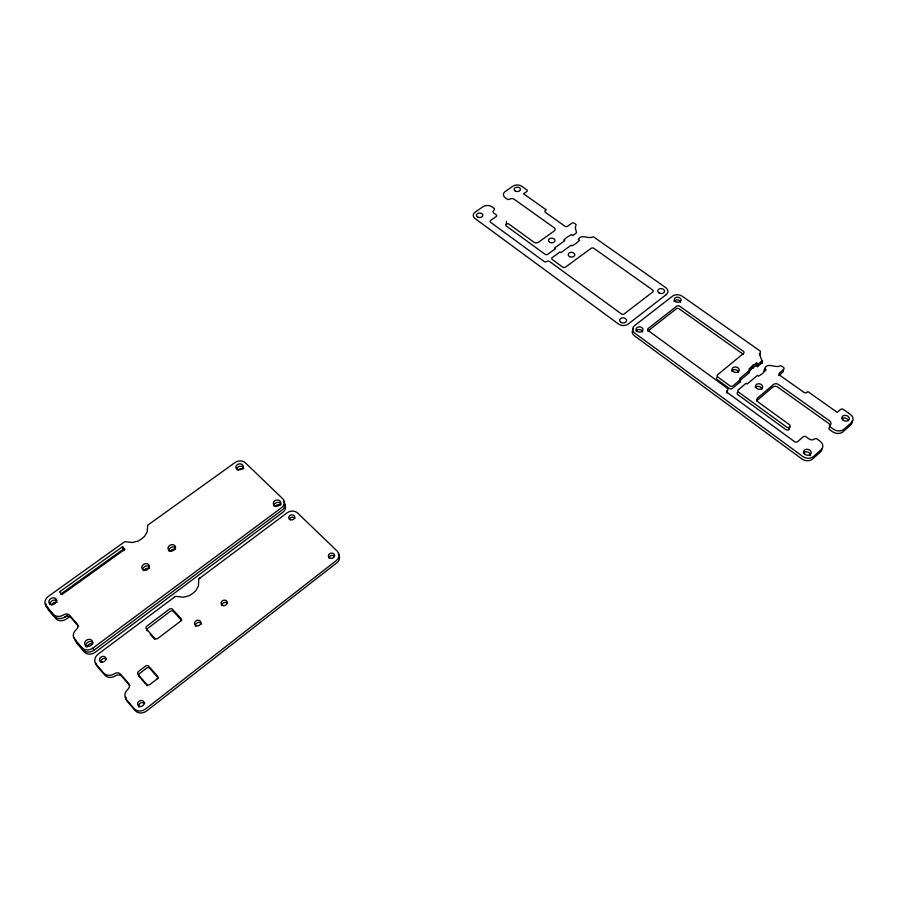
<?xml version="1.0" encoding="UTF-8"?>
<svg xmlns="http://www.w3.org/2000/svg" width="898" height="898" viewBox="0 0 898 898"><rect width="100%" height="100%" fill="white"/><g stroke="black" fill="none" stroke-linecap="round" stroke-linejoin="round"><path stroke-width="1.35" d="M506.371 224.118L506.349 224.141A1.886 1.347 -0.4 0 1 509.02 224.13L533.917 242.224A3.199 2.301 0.7 0 0 538.441 242.247L554.189 230.977A3.188 2.279 1.2 0 0 554.156 227.755L514.105 199.21A3.121 2.189 -0.4 0 0 509.75 199.154A1.841 1.291 -0.5 0 1 507.19 199.12L505.181 197.683A6.308 4.423 -0.5 0 1 505.305 191.431L512.87 186.234A6.297 4.4 -0.2 0 1 521.749 186.256L526.744 189.781A1.83 1.28 0 0 1 526.744 191.588L523.556 193.788L546.321 209.885L545.412 210.525A1.863 1.313 0.9 0 0 545.423 212.377L564.977 226.229A1.875 1.336 1.7 0 0 567.637 226.24L571.734 223.299A1.875 1.336 1.9 0 1 574.383 223.31L574.989 223.737A13.122 9.373 1.7 0 1 575.775 224.343A1.145 0.819 1.9 0 1 576.033 225.061C574.249 227.531 576.729 231.763 576.516 232.84L572.801 235.523L571.442 234.558L566.447 237.644L563.865 240.024L564.775 240.675L554.594 248.028L555.503 248.679L547.769 254.269A1.908 1.381 1.1 0 1 545.064 254.257L506.315 226.027A1.886 1.347 -0.4 0 1 506.349 224.118L506.416 221.402M759.607 355.137L759.73 354.429A1.268 0.943 10.5 0 0 759.371 353.599L759.259 353.498M717.008 377.362A2.099 1.583 9.7 0 0 717.233 379.63L729.344 388.441A2.11 1.605 10.3 0 0 732.297 388.486L740.098 381.964L740.749 379.383L739.671 378.608L749.953 370.043L748.887 369.28L753.231 364.992L752.984 367.911L753.231 364.992M740.098 381.964L739.032 381.201L749.291 372.636L749.953 370.043M749.213 371.054L751.188 369.415L751.862 366.811M755.847 365.52L756.543 362.915L758.136 364.049L757.452 366.653L755.847 365.52L752.984 367.911M757.452 366.653L761.19 363.533L761.886 360.929C761.975 359.582 758.799 354.878 760.426 351.814A1.268 0.943 10.5 0 0 760.056 350.972L682.199 296.205A6.87 5.04 6.5 0 0 672.546 296.127L634.415 325.761A6.948 5.208 5.6 0 0 634.83 333.158L802.722 456.442A7.667 5.882 15 0 0 813.364 456.599L821.243 449.561A7.644 5.837 15 0 0 819.953 441.109L817.27 439.167A2.223 1.684 14.9 0 0 814.239 439.1A3.738 2.851 14.6 0 1 809.109 438.976L806.202 436.866A2.211 1.684 14.4 0 0 803.138 436.821L797.604 441.693A2.211 1.695 14.2 0 1 794.539 441.659L727.672 392.796A2.122 1.616 10.4 0 1 727.425 390.484L727.459 390.462A2.122 1.616 10.2 0 0 727.212 388.161L648.311 330.655A2.021 1.515 6 0 1 648.176 328.5L676.778 306.128A2.009 1.482 6.7 0 1 679.606 306.151L743.252 351.197A2.077 1.549 9.9 0 1 743.51 353.419L717.603 374.769A2.099 1.594 9.6 0 0 717.828 377.037L729.973 385.859A2.11 1.605 10.3 0 0 732.925 385.904L740.749 379.383M761.19 363.533L762.38 360.929M761.684 363.544L762.582 360.772M763.861 371.211L764.58 368.607C767.902 361.737 774.682 368.595 780.384 365.845A1.291 0.954 11.6 0 1 781.518 366.047L783.28 367.226A2.11 1.571 11.6 0 1 783.584 369.482L779.453 372.984A2.122 1.583 11.8 0 0 779.756 375.252L803.935 392.347A2.155 1.605 13 0 0 806.92 392.381L807.841 391.595L837.262 412.362L840.483 409.51A2.189 1.639 14.7 0 1 843.514 409.555L850.17 414.236A7.577 5.657 15.1 0 1 851.573 422.453L843.907 429.311A7.588 5.702 15.1 0 1 833.389 429.165L830.706 427.246A2.211 1.661 14.9 0 1 830.28 424.877A3.727 2.806 14.7 0 0 829.584 420.87L778.544 384.557A3.614 2.716 11.9 0 0 773.515 384.501L757.586 398.005A3.626 2.75 11.7 0 0 758.069 401.956L789.364 424.653A2.211 1.684 13.5 0 1 789.69 427.089L788.893 429.592L789.69 427.055A2.211 1.684 13.5 0 1 786.614 427.044L738.549 392.1A2.122 1.616 10.8 0 1 738.291 389.799L746.115 383.244L747.192 384.018L757.474 375.398L758.541 376.172L761.953 373.983L766.185 369.751L764.58 368.607M199.199 578.604L287.079 512.825A7.532 6.23 -13.1 0 1 297.564 513.005L337.322 551.237A7.678 6.511 -11.7 0 1 336.402 560.509L145.611 708.971A8.475 7.184 -30 0 1 134.184 708.679L126.292 699.475A8.441 7.117 -29.6 0 1 127.797 689.361A4.894 4.097 -29.4 0 0 128.661 683.513L120.568 674.151A4.872 4.063 -29 0 0 114.36 673.769A8.34 6.915 -28.7 0 1 103.708 673.107L96.097 664.228A8.307 6.858 -28.4 0 1 98.23 654.036L175.076 596.631A1.403 1.167 -22.4 0 1 176.311 596.418L183.54 597.204L189.164 595.7A26.255 21.619 -21.3 0 0 195.786 590.727L198.391 586.068L198.75 579.637A1.392 1.156 -20.4 0 1 199.199 578.604A15.962 13.324 -20.3 0 1 200.265 577.74M778.701 375.589L782.832 372.098A2.11 1.571 11.7 0 0 783.123 370.481M753.669 365.306L756.543 362.915M752.558 367.608L751.188 369.415M758.136 364.049L761.886 360.929M647.784 331.137L676.317 308.789A1.998 1.47 6.7 0 1 679.135 308.811L742.601 353.823A2.077 1.549 9.9 0 1 743.095 354.306M46.146 605.937L53.308 614.299A8.127 6.488 -27 0 0 63.612 614.894A4.748 3.805 -27.3 0 1 69.617 615.253L77.228 624.065A4.759 3.85 -27.5 0 1 76.251 629.565A8.217 6.668 -27.7 0 0 74.568 639.095L81.976 647.75A8.25 6.735 -27.9 0 0 93.033 648.008L281.646 507.583A7.487 6.129 -13.5 0 0 282.791 498.805L245.244 462.695A7.352 5.859 -14.4 0 0 235.063 462.537L148.204 524.859A1.358 1.089 -20.3 0 0 147.676 525.891L147.171 531.964L144.533 536.375A25.615 20.317 -21.1 0 1 137.989 541.09L132.5 542.515L125.518 541.786A1.369 1.1 -21.9 0 0 124.317 541.999L48.447 596.317A8.093 6.432 -26.8 0 0 46.146 605.937L54.565 616.466A8.104 6.477 -27.1 0 0 65.374 616.702L67.35 615.276M74.455 637.849A8.194 6.656 -27.8 0 0 75.769 641.228L83.166 649.871A8.228 6.724 -28 0 0 94.189 650.13L282.219 509.941A7.465 6.118 -13.6 0 0 284.105 502.061M122.498 546.702L59.571 591.894L61.917 594.588L124.889 549.284L122.498 546.702L123.52 549.004L60.795 594.106M748.225 371.884L749.291 372.636M761.874 363.376L761.145 362.579M124.418 549.969L122.846 548.274A2.245 1.796 -22.1 0 1 122.566 547.847M181.823 620.63L173.426 611.516A2.324 1.931 -23.3 0 0 170.283 611.336L147.901 628.252A2.346 1.953 -25.2 0 0 147.149 630.834M150.134 634.224L154.782 639.387M158.407 678.17L149.697 668.292A2.402 2.021 -27.5 0 0 146.453 668.213L139.605 673.455A2.413 2.032 -28.1 0 0 139.044 676.452M139.583 677.07L140.122 677.698M141.21 678.933L144.466 682.66M145.005 683.277L145.543 683.906M146.632 685.152L147.182 685.78M129.739 685.567L121.657 676.228A4.86 4.052 -29.1 0 0 115.472 675.835A8.318 6.903 -28.8 0 1 104.853 675.173L97.253 666.316A8.284 6.836 -28.5 0 1 95.929 663.353M81.976 647.75L83.166 649.871M93.033 648.008L94.189 650.13M726.92 391.023A2.11 1.605 10.2 0 1 726.942 392.954M632.686 330.004A6.937 5.208 5.6 0 0 634.459 335.796L801.869 458.945A7.644 5.871 15 0 0 812.488 459.091L820.345 452.064A7.622 5.826 15 0 0 821.951 448.484M633.281 329.128A6.937 5.208 5.6 0 1 633.651 328.747M737.651 392.37A2.122 1.616 10.8 0 0 737.898 394.682L785.829 429.581A2.211 1.684 13.5 0 0 788.848 427.437M756.52 400.957A3.626 2.75 11.8 0 1 756.891 400.575L772.774 387.094A3.603 2.705 12 0 1 777.791 387.15L828.674 423.418A3.715 2.806 14.7 0 1 829.37 427.414A2.2 1.661 15 0 0 829.786 429.783L832.468 431.702A7.577 5.702 15.1 0 0 842.953 431.837L850.608 425.001A7.554 5.657 15.1 0 0 852.067 420.915M673.994 301.38A3.424 2.514 6.6 0 1 677.519 299.921A3.424 2.514 6.6 0 1 680.572 302.177M636.053 330.846A3.469 2.604 5.6 0 1 639.69 329.588A3.469 2.604 5.6 0 1 642.564 331.901M731.612 371.2A3.603 2.705 10.1 0 1 735.238 369.628A3.603 2.705 10.1 0 1 738.504 372.075M755.184 387.509A3.648 2.75 11.4 0 1 759.091 386.477A3.648 2.75 11.4 0 1 761.942 389.171M803.239 453.019A3.817 2.941 15 0 1 807.83 452.087A3.817 2.941 15 0 1 810.265 455.724M841.965 418.558A3.772 2.829 15.1 0 1 845.635 418.154A3.772 2.829 15.1 0 1 848.307 420.567M47.414 608.126A8.071 6.421 -26.9 0 1 46.314 605.982M46.202 605.331A8.071 6.421 -26.9 0 1 46.213 603.972M173.931 597.428A16.175 13.504 -22.5 0 1 175.076 596.631M338.872 555.009A7.655 6.499 -11.7 0 1 336.829 562.799L146.643 710.969A8.452 7.173 -30.1 0 1 135.25 710.677L127.381 701.495A8.419 7.105 -29.7 0 1 125.933 697.185M338.164 553.976A7.655 6.499 -11.7 0 1 338.546 554.47M221.817 605.589A3.188 2.694 -20.3 0 1 227.598 603.377M195.517 626.276A3.233 2.728 -22.8 0 1 197.751 622.617A3.233 2.728 -22.8 0 1 201.635 624.177M100.666 662.163A3.345 2.761 -28.5 0 1 102.597 658.896A3.345 2.761 -28.5 0 1 106.346 659.166M289.369 519.392A3.031 2.514 -13.1 0 1 294.959 518.314M328.87 557.995A3.087 2.627 -11.7 0 1 334.449 556.412M138.932 707.153A3.412 2.896 -30.1 0 1 138.73 706.625M138.662 706.344A3.412 2.896 -30.1 0 1 144.769 703.617M283.364 501.185A7.465 6.118 -13.6 0 1 283.757 501.6M78.62 626.478A4.748 3.839 -27.6 0 0 78.418 626.22L70.819 617.42A4.726 3.805 -27.3 0 0 64.836 617.072M142.771 569.77A3.906 3.177 -22.2 0 1 145.184 566.324A3.906 3.177 -22.2 0 1 149.472 566.694M168.914 551.024A3.861 3.132 -20.3 0 1 171.058 547.387A3.861 3.132 -20.3 0 1 175.48 547.679M273.912 506.045A3.727 3.053 -13.5 0 1 276.876 502.498A3.727 3.053 -13.5 0 1 281.13 504.294M236.578 469.194A3.671 2.93 -14.4 0 1 240.069 466.298A3.671 2.93 -14.4 0 1 243.74 468.397M50.131 604.702A4.03 3.21 -26.9 0 1 52.297 600.672A4.03 3.21 -26.9 0 1 56.978 600.874M86.118 646.908A4.108 3.356 -28 0 1 87.847 642.205A4.108 3.356 -28 0 1 93.033 642.541M75.645 639.769A8.172 6.645 -27.8 0 0 76.97 643.35L84.345 651.97A8.205 6.713 -28.1 0 0 95.334 652.229L282.791 512.298A7.442 6.106 -13.6 0 0 285.216 505.484M284.318 503.969A7.442 6.106 -13.6 0 1 284.969 504.934M237.925 470.159A3.659 2.919 -14.5 0 1 242.976 469.082M275.17 506.27A3.727 3.053 -13.6 0 1 280.311 505.159M170.16 551.35A3.85 3.132 -20.4 0 1 175.537 549.464M87.039 646.998A4.097 3.356 -28.1 0 1 92.797 643.754M123.857 550.553A2.245 1.796 -22.1 0 1 123.497 549.217M47.459 607.519A8.048 6.409 -27 0 0 48.672 610.303L55.799 618.632A8.082 6.466 -27.2 0 0 66.587 618.868L69.539 616.724A2.346 1.886 -27.1 0 0 69.853 616.455M144.006 570.679A3.895 3.177 -22.3 0 1 149.607 568.445M51.624 604.837A4.019 3.199 -27 0 1 57.068 602.412M666.193 294.634L628.151 324.088A6.87 5.141 4.8 0 1 618.43 323.998L475.008 218.495A6.376 4.524 -1.5 0 1 475.244 212.085L482.989 206.764A6.365 4.501 -1.2 0 1 491.958 206.809L493.956 208.257A1.852 1.302 -1 0 1 493.945 210.076A3.132 2.223 -0.9 0 0 493.934 213.174L496.123 214.768A1.852 1.313 -0.9 0 1 496.078 216.631L490.634 220.414A1.863 1.325 -1 0 0 490.589 222.3L544.143 261.498A1.942 1.414 1.2 0 0 546.882 261.486A1.919 1.392 1.3 0 1 549.598 261.509L621.382 313.918A1.987 1.482 4.7 0 0 624.189 313.941L652.7 292.018A1.976 1.448 5.4 0 0 652.565 289.964L593.847 248.331A1.908 1.381 2.8 0 0 591.153 248.319L565.471 267.144A1.919 1.403 1.9 0 1 562.743 267.121L552.315 259.533A1.908 1.392 1.4 0 1 552.292 257.569L560.026 251.956L560.936 252.607L571.117 245.21L572.026 245.861L575.337 243.987L579.603 240.361L578.245 239.384C581.68 233.547 587.685 239.317 592.927 236.96A1.156 0.831 2.7 0 1 593.948 237.128A13.268 9.53 2.5 0 1 594.824 237.701L665.665 287.573A6.791 4.973 5.8 0 1 666.193 294.634M156.881 679.124L149.988 684.433A2.436 2.054 -28.3 0 1 146.711 684.355L138 674.387A2.425 2.032 -28 0 1 138.573 671.378L145.442 666.136A2.413 2.032 -27.5 0 1 148.698 666.215L157.419 676.104A2.425 2.054 -27.8 0 1 156.881 679.124M180.442 621.315L157.947 638.355A2.368 1.976 -25.3 0 1 154.725 638.276L146.363 628.97A2.357 1.953 -25.1 0 1 146.902 626.097L169.363 609.147A2.335 1.942 -23.3 0 1 172.517 609.315L180.936 618.453A2.335 1.953 -23.4 0 1 180.442 621.315M659.031 292.905A3.401 2.481 5.8 0 0 664.498 291.592A3.401 2.481 5.8 0 0 659.907 288.685A3.401 2.481 5.8 0 0 659.031 292.905M621.203 322.461A3.435 2.571 4.8 0 0 626.535 320.687A3.435 2.571 4.8 0 0 621.596 318.027A3.435 2.571 4.8 0 0 621.203 322.461M569.635 256.626A3.289 2.38 2.1 0 0 574.787 254.965A3.289 2.38 2.1 0 0 570.129 252.529A3.289 2.38 2.1 0 0 569.635 256.626M549.845 242.359A3.255 2.346 1.2 0 0 554.964 240.72A3.255 2.346 1.2 0 0 550.373 238.329A3.255 2.346 1.2 0 0 549.845 242.359M477.983 217.26A3.188 2.267 -1.5 0 0 482.821 215.318A3.188 2.267 -1.5 0 0 478.106 213.342A3.188 2.267 -1.5 0 0 477.983 217.26M515.677 191.252A3.143 2.2 -0.2 0 0 520.425 189.355A3.143 2.2 -0.2 0 0 515.721 187.446A3.143 2.2 -0.2 0 0 515.677 191.252M675.543 301.616A3.435 2.514 6.5 0 0 681.054 300.291A3.435 2.514 6.5 0 0 676.396 297.328A3.435 2.514 6.5 0 0 675.543 301.616M637.333 331.429A3.48 2.604 5.6 0 0 642.946 330.071A3.48 2.604 5.6 0 0 638.287 327.007A3.48 2.604 5.6 0 0 637.333 331.429M733.195 371.548A3.603 2.716 10.1 0 0 739.133 370.593A3.603 2.716 10.1 0 0 734.564 367.035A3.603 2.716 10.1 0 0 733.195 371.548M804.675 454.018A3.828 2.941 15 0 0 811.051 453.501A3.828 2.941 15 0 0 806.561 449.269A3.828 2.941 15 0 0 804.675 454.018M756.61 388.407A3.659 2.761 11.3 0 0 762.593 387.431A3.659 2.761 11.3 0 0 757.934 383.805A3.659 2.761 11.3 0 0 756.61 388.407M842.964 419.972A3.783 2.829 15.1 0 0 849.227 419.467A3.783 2.829 15.1 0 0 844.726 415.381A3.783 2.829 15.1 0 0 842.964 419.972M223.411 605.622A3.199 2.705 -20.3 0 0 227.216 601.84A3.199 2.705 -20.3 0 0 221.929 601.189A3.199 2.705 -20.3 0 0 223.411 605.622M196.909 625.85A3.244 2.739 -22.7 0 0 200.793 622A3.244 2.739 -22.7 0 0 195.483 621.326A3.244 2.739 -22.7 0 0 196.909 625.85M102.383 662.163A3.356 2.773 -28.4 0 0 105.683 657.673A3.356 2.773 -28.4 0 0 100.116 657.942A3.356 2.773 -28.4 0 0 102.383 662.163M290.537 519.762A3.042 2.514 -13.1 0 0 294.769 516.889A3.042 2.514 -13.1 0 0 289.998 515.43A3.042 2.514 -13.1 0 0 290.537 519.762M330.273 558.264A3.098 2.627 -11.7 0 0 334.539 555.278A3.098 2.627 -11.7 0 0 329.633 553.752A3.098 2.627 -11.7 0 0 330.273 558.264M140.582 706.524A3.424 2.896 -30 0 0 143.871 701.843A3.424 2.896 -30 0 0 138.18 702.113A3.424 2.896 -30 0 0 140.582 706.524M144.544 570.185A3.918 3.177 -22.2 0 0 149.326 565.673A3.918 3.177 -22.2 0 0 142.962 564.898A3.918 3.177 -22.2 0 0 144.544 570.185M170.743 551.024A3.873 3.143 -20.3 0 0 175.424 546.59A3.873 3.143 -20.3 0 0 169.105 545.838A3.873 3.143 -20.3 0 0 170.743 551.024M275.473 506.023A3.738 3.064 -13.5 0 0 280.704 502.521A3.738 3.064 -13.5 0 0 274.855 500.747A3.738 3.064 -13.5 0 0 275.473 506.023M238.284 469.733A3.682 2.93 -14.4 0 0 243.077 465.972A3.682 2.93 -14.4 0 0 237.139 464.782A3.682 2.93 -14.4 0 0 238.284 469.733M51.826 604.635A4.041 3.21 -26.8 0 0 56.406 599.651A4.041 3.21 -26.8 0 0 49.828 599.426A4.041 3.21 -26.8 0 0 51.826 604.635M87.757 646.403A4.12 3.368 -27.9 0 0 92.359 641.217A4.12 3.368 -27.9 0 0 85.624 640.959A4.12 3.368 -27.9 0 0 87.757 646.403"/></g></svg>
